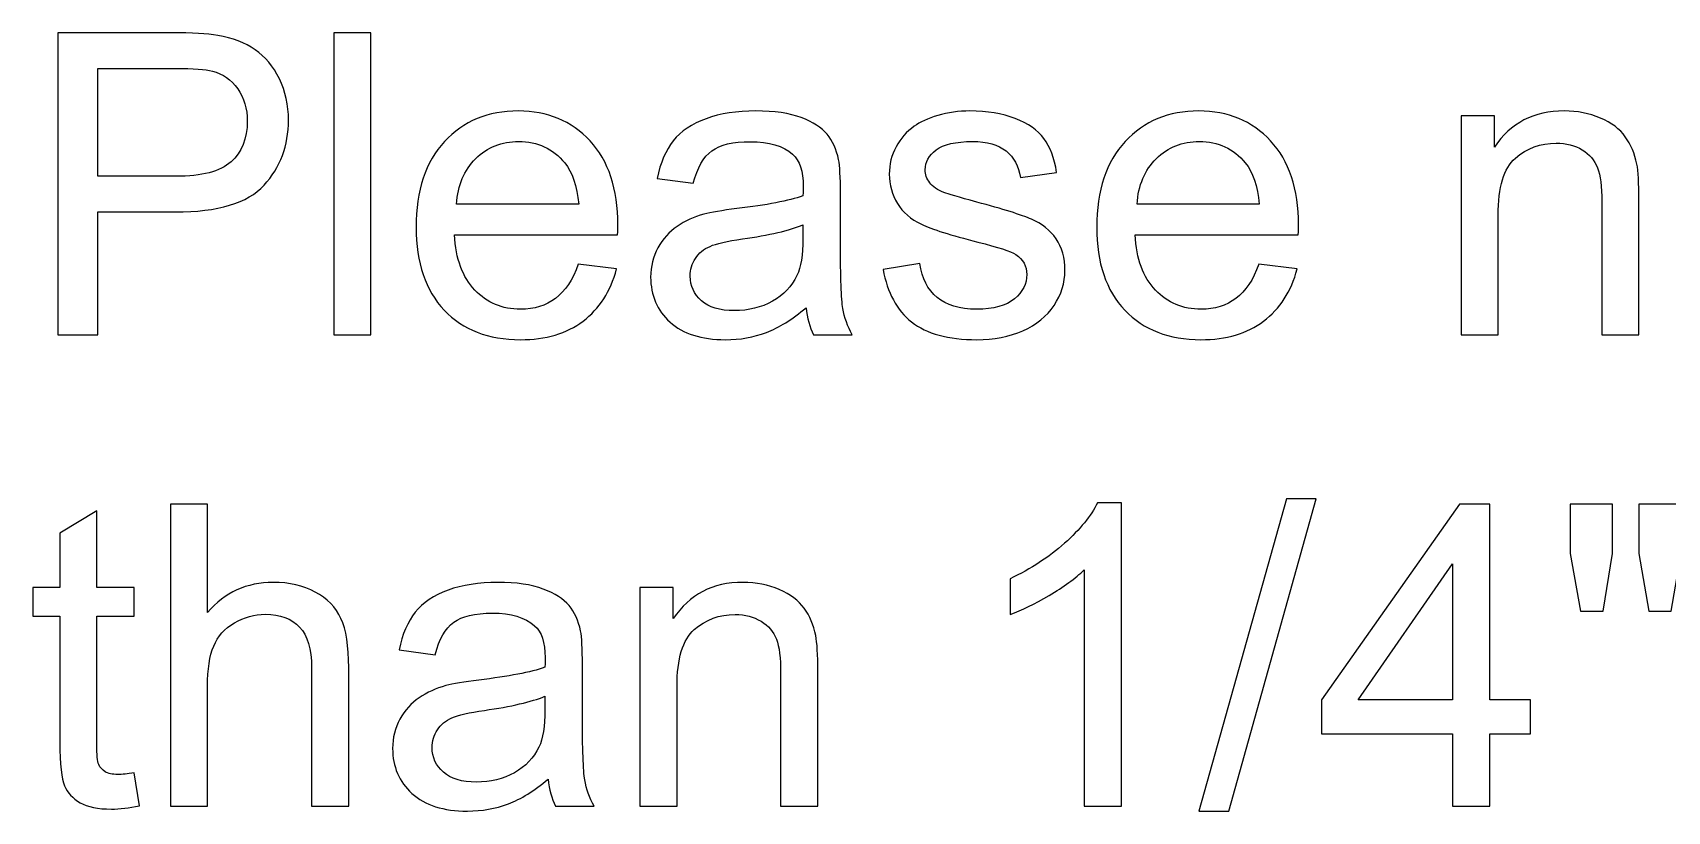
# Model space of a CAD drawing. Header units: millimetres. Extents: x -819 to 558, y -342 to 336.
# Drawn here: x -818.6 to -769.42, y 7.58 to 31.02 of the extents above; entities that cross this region are included whole.
import ezdxf

# ---------------------------------------------------------------- set-up
doc = ezdxf.new("R2010")
doc.units = ezdxf.units.MM
doc.header["$MEASUREMENT"] = 0
doc.layers.add('#Layer 1', color=7, linetype='Continuous')

msp = doc.modelspace()

# ---------------------------------------------------------------- linework, layer by layer
at = {"layer": '#Layer 1', "color": 250}
for points, knots in [([(-817.8414, 21.926), (-817.8414, 21.926), (-817.8414, 31.0171), (-817.8414, 31.0171), (-817.8414, 31.0171), (-817.8414, 31.0171), (-814.4124, 31.0171), (-814.4124, 31.0171), (-814.4124, 31.0171), (-813.8091, 31.0171), (-813.3477, 30.9875), (-813.0302, 30.9303), (-813.0302, 30.9303), (-812.5836, 30.8562), (-812.2089, 30.7144), (-811.9062, 30.5049), (-811.9062, 30.5049), (-811.6057, 30.2974), (-811.3623, 30.0032), (-811.1781, 29.6286), (-811.1781, 29.6286), (-810.994, 29.2518), (-810.9029, 28.839), (-810.9029, 28.3882), (-810.9029, 28.3882), (-810.9029, 27.6156), (-811.1485, 26.9594), (-811.6395, 26.4239), (-811.6395, 26.4239), (-812.1327, 25.8905), (-813.0217, 25.6217), (-814.3065, 25.6217), (-814.3065, 25.6217), (-814.3065, 25.6217), (-816.6391, 25.6217), (-816.6391, 25.6217), (-816.6391, 25.6217), (-816.6391, 25.6217), (-816.6391, 21.926), (-816.6391, 21.926), (-816.6391, 21.926), (-816.6391, 21.926), (-817.8414, 21.926), (-817.8414, 21.926)], [0, 0, 0, 0, 0.0909091, 0.0909091, 0.0909091, 0.0909091, 0.1818182, 0.1818182, 0.1818182, 0.1818182, 0.2727273, 0.2727273, 0.2727273, 0.2727273, 0.3636364, 0.3636364, 0.3636364, 0.3636364, 0.4545455, 0.4545455, 0.4545455, 0.4545455, 0.5454545, 0.5454545, 0.5454545, 0.5454545, 0.6363636, 0.6363636, 0.6363636, 0.6363636, 0.7272727, 0.7272727, 0.7272727, 0.7272727, 0.8181818, 0.8181818, 0.8181818, 0.8181818, 0.9090909, 0.9090909, 0.9090909, 0.9090909, 1, 1, 1, 1]), ([(-809.5377, 21.926), (-809.5377, 21.926), (-809.5377, 31.0171), (-809.5377, 31.0171), (-809.5377, 31.0171), (-809.5377, 31.0171), (-808.4222, 31.0171), (-808.4222, 31.0171), (-808.4222, 31.0171), (-808.4222, 31.0171), (-808.4222, 21.926), (-808.4222, 21.926), (-808.4222, 21.926), (-808.4222, 21.926), (-809.5377, 21.926), (-809.5377, 21.926)], [0, 0, 0, 0, 0.25, 0.25, 0.25, 0.25, 0.5, 0.5, 0.5, 0.5, 0.75, 0.75, 0.75, 0.75, 1, 1, 1, 1]), ([(-816.6391, 26.6949), (-816.6391, 26.6949), (-814.2875, 26.6949), (-814.2875, 26.6949), (-814.2875, 26.6949), (-813.5107, 26.6949), (-812.9582, 26.8388), (-812.6323, 27.1288), (-812.6323, 27.1288), (-812.3063, 27.4188), (-812.1433, 27.8252), (-812.1433, 28.3501), (-812.1433, 28.3501), (-812.1433, 28.7311), (-812.2386, 29.0571), (-812.4312, 29.328), (-812.4312, 29.328), (-812.6238, 29.5989), (-812.8757, 29.7767), (-813.1911, 29.8635), (-813.1911, 29.8635), (-813.3943, 29.9164), (-813.7668, 29.9439), (-814.3129, 29.9439), (-814.3129, 29.9439), (-814.3129, 29.9439), (-816.6391, 29.9439), (-816.6391, 29.9439), (-816.6391, 29.9439), (-816.6391, 29.9439), (-816.6391, 26.6949), (-816.6391, 26.6949)], [0, 0, 0, 0, 0.125, 0.125, 0.125, 0.125, 0.25, 0.25, 0.25, 0.25, 0.375, 0.375, 0.375, 0.375, 0.5, 0.5, 0.5, 0.5, 0.625, 0.625, 0.625, 0.625, 0.75, 0.75, 0.75, 0.75, 0.875, 0.875, 0.875, 0.875, 1, 1, 1, 1]), ([(-802.1844, 24.0469), (-802.1844, 24.0469), (-801.0308, 23.9051), (-801.0308, 23.9051), (-801.0308, 23.9051), (-801.2129, 23.2299), (-801.5494, 22.7071), (-802.0405, 22.3345), (-802.0405, 22.3345), (-802.5337, 21.9641), (-803.1623, 21.7778), (-803.9264, 21.7778), (-803.9264, 21.7778), (-804.8895, 21.7778), (-805.6536, 22.0742), (-806.2167, 22.6668), (-806.2167, 22.6668), (-806.7818, 23.2595), (-807.0633, 24.0914), (-807.0633, 25.1624), (-807.0633, 25.1624), (-807.0633, 26.2715), (-806.7776, 27.1309), (-806.2082, 27.7426), (-806.2082, 27.7426), (-805.6367, 28.3543), (-804.898, 28.6612), (-803.9878, 28.6612), (-803.9878, 28.6612), (-803.1073, 28.6612), (-802.3876, 28.3607), (-801.8309, 27.7617), (-801.8309, 27.7617), (-801.2721, 27.1626), (-800.9927, 26.3181), (-800.9927, 25.2322), (-800.9927, 25.2322), (-800.9927, 25.1645), (-800.9948, 25.065), (-800.9991, 24.9338), (-800.9991, 24.9338), (-800.9991, 24.9338), (-805.9097, 24.9338), (-805.9097, 24.9338), (-805.9097, 24.9338), (-805.8695, 24.2099), (-805.6642, 23.6553), (-805.2959, 23.2722), (-805.2959, 23.2722), (-804.9276, 22.887), (-804.4704, 22.6944), (-803.9201, 22.6944), (-803.9201, 22.6944), (-803.5116, 22.6944), (-803.1623, 22.8023), (-802.8723, 23.0182), (-802.8723, 23.0182), (-802.5823, 23.232), (-802.3537, 23.5749), (-802.1844, 24.0469)], [0, 0, 0, 0, 0.0666667, 0.0666667, 0.0666667, 0.0666667, 0.1333333, 0.1333333, 0.1333333, 0.1333333, 0.2, 0.2, 0.2, 0.2, 0.2666667, 0.2666667, 0.2666667, 0.2666667, 0.3333333, 0.3333333, 0.3333333, 0.3333333, 0.4, 0.4, 0.4, 0.4, 0.4666667, 0.4666667, 0.4666667, 0.4666667, 0.5333333, 0.5333333, 0.5333333, 0.5333333, 0.6, 0.6, 0.6, 0.6, 0.6666667, 0.6666667, 0.6666667, 0.6666667, 0.7333333, 0.7333333, 0.7333333, 0.7333333, 0.8, 0.8, 0.8, 0.8, 0.8666667, 0.8666667, 0.8666667, 0.8666667, 0.9333333, 0.9333333, 0.9333333, 0.9333333, 1, 1, 1, 1]), ([(-795.3307, 22.7388), (-795.7455, 22.3874), (-796.1435, 22.1398), (-796.5245, 21.9937), (-796.5245, 21.9937), (-796.9076, 21.8498), (-797.3182, 21.7778), (-797.7564, 21.7778), (-797.7564, 21.7778), (-798.4803, 21.7778), (-799.0348, 21.9535), (-799.4243, 22.307), (-799.4243, 22.307), (-799.8116, 22.6605), (-800.0064, 23.1135), (-800.0064, 23.6617), (-800.0064, 23.6617), (-800.0064, 23.9855), (-799.9344, 24.2797), (-799.7862, 24.5464), (-799.7862, 24.5464), (-799.6402, 24.8131), (-799.4476, 25.0269), (-799.2105, 25.1878), (-799.2105, 25.1878), (-798.9713, 25.3487), (-798.7046, 25.4714), (-798.4062, 25.554), (-798.4062, 25.554), (-798.1882, 25.6111), (-797.858, 25.6683), (-797.4156, 25.7212), (-797.4156, 25.7212), (-796.5139, 25.8291), (-795.8492, 25.9561), (-795.4238, 26.1064), (-795.4238, 26.1064), (-795.4196, 26.2588), (-795.4174, 26.3562), (-795.4174, 26.3964), (-795.4174, 26.3964), (-795.4174, 26.8515), (-795.5233, 27.1732), (-795.7349, 27.3574), (-795.7349, 27.3574), (-796.0186, 27.6114), (-796.444, 27.7363), (-797.0049, 27.7363), (-797.0049, 27.7363), (-797.5299, 27.7363), (-797.9172, 27.6452), (-798.1691, 27.4611), (-798.1691, 27.4611), (-798.4189, 27.2769), (-798.603, 26.951), (-798.7237, 26.4832), (-798.7237, 26.4832), (-798.7237, 26.4832), (-799.8138, 26.6335), (-799.8138, 26.6335), (-799.8138, 26.6335), (-799.7143, 27.0991), (-799.5513, 27.478), (-799.3248, 27.7638), (-799.3248, 27.7638), (-799.0983, 28.0516), (-798.7681, 28.2739), (-798.3384, 28.4284), (-798.3384, 28.4284), (-797.9088, 28.5829), (-797.4113, 28.6612), (-796.8441, 28.6612), (-796.8441, 28.6612), (-796.281, 28.6612), (-795.826, 28.5935), (-795.4746, 28.4623), (-795.4746, 28.4623), (-795.1232, 28.3289), (-794.865, 28.1638), (-794.6978, 27.9627), (-794.6978, 27.9627), (-794.5327, 27.7617), (-794.4184, 27.5098), (-794.3506, 27.2029), (-794.3506, 27.2029), (-794.3147, 27.0124), (-794.2956, 26.6695), (-794.2956, 26.1742), (-794.2956, 26.1742), (-794.2956, 26.1742), (-794.2956, 24.6861), (-794.2956, 24.6861), (-794.2956, 24.6861), (-794.2956, 23.6469), (-794.2723, 22.9907), (-794.2236, 22.7176), (-794.2236, 22.7176), (-794.1771, 22.4425), (-794.0818, 22.1779), (-793.9421, 21.926), (-793.9421, 21.926), (-793.9421, 21.926), (-795.1084, 21.926), (-795.1084, 21.926), (-795.1084, 21.926), (-795.2227, 22.1567), (-795.2989, 22.4277), (-795.3307, 22.7388)], [0, 0, 0, 0, 0.037037, 0.037037, 0.037037, 0.037037, 0.0740741, 0.0740741, 0.0740741, 0.0740741, 0.1111111, 0.1111111, 0.1111111, 0.1111111, 0.1481481, 0.1481481, 0.1481481, 0.1481481, 0.1851852, 0.1851852, 0.1851852, 0.1851852, 0.2222222, 0.2222222, 0.2222222, 0.2222222, 0.2592593, 0.2592593, 0.2592593, 0.2592593, 0.2962963, 0.2962963, 0.2962963, 0.2962963, 0.3333333, 0.3333333, 0.3333333, 0.3333333, 0.3703704, 0.3703704, 0.3703704, 0.3703704, 0.4074074, 0.4074074, 0.4074074, 0.4074074, 0.4444444, 0.4444444, 0.4444444, 0.4444444, 0.4814815, 0.4814815, 0.4814815, 0.4814815, 0.5185185, 0.5185185, 0.5185185, 0.5185185, 0.5555556, 0.5555556, 0.5555556, 0.5555556, 0.5925926, 0.5925926, 0.5925926, 0.5925926, 0.6296296, 0.6296296, 0.6296296, 0.6296296, 0.6666667, 0.6666667, 0.6666667, 0.6666667, 0.7037037, 0.7037037, 0.7037037, 0.7037037, 0.7407407, 0.7407407, 0.7407407, 0.7407407, 0.7777778, 0.7777778, 0.7777778, 0.7777778, 0.8148148, 0.8148148, 0.8148148, 0.8148148, 0.8518519, 0.8518519, 0.8518519, 0.8518519, 0.8888889, 0.8888889, 0.8888889, 0.8888889, 0.9259259, 0.9259259, 0.9259259, 0.9259259, 0.962963, 0.962963, 0.962963, 0.962963, 1, 1, 1, 1]), ([(-793.0108, 23.8924), (-793.0108, 23.8924), (-791.908, 24.066), (-791.908, 24.066), (-791.908, 24.066), (-791.8466, 23.6236), (-791.6731, 23.2849), (-791.3894, 23.0478), (-791.3894, 23.0478), (-791.1079, 22.8129), (-790.7121, 22.6944), (-790.202, 22.6944), (-790.202, 22.6944), (-789.6898, 22.6944), (-789.3088, 22.8002), (-789.0611, 23.0076), (-789.0611, 23.0076), (-788.8135, 23.2172), (-788.6886, 23.4627), (-788.6886, 23.7421), (-788.6886, 23.7421), (-788.6886, 23.9961), (-788.7986, 24.193), (-789.0188, 24.339), (-789.0188, 24.339), (-789.1712, 24.4385), (-789.5522, 24.5634), (-790.1597, 24.7158), (-790.1597, 24.7158), (-790.9767, 24.9232), (-791.5461, 25.101), (-791.8615, 25.2534), (-791.8615, 25.2534), (-792.1768, 25.4037), (-792.4181, 25.6132), (-792.5811, 25.8799), (-792.5811, 25.8799), (-792.7441, 26.1466), (-792.8267, 26.4409), (-792.8267, 26.7626), (-792.8267, 26.7626), (-792.8267, 27.0568), (-792.7589, 27.3277), (-792.6235, 27.5775), (-792.6235, 27.5775), (-792.4901, 27.8294), (-792.306, 28.0368), (-792.0752, 28.2019), (-792.0752, 28.2019), (-791.9017, 28.3289), (-791.6646, 28.439), (-791.3662, 28.5279), (-791.3662, 28.5279), (-791.0656, 28.6168), (-790.7439, 28.6612), (-790.401, 28.6612), (-790.401, 28.6612), (-789.8845, 28.6612), (-789.4315, 28.585), (-789.0399, 28.4369), (-789.0399, 28.4369), (-788.6484, 28.2887), (-788.3605, 28.0876), (-788.1742, 27.8336), (-788.1742, 27.8336), (-787.988, 27.5775), (-787.861, 27.2388), (-787.7911, 26.8134), (-787.7911, 26.8134), (-787.7911, 26.8134), (-788.8812, 26.6631), (-788.8812, 26.6631), (-788.8812, 26.6631), (-788.932, 27.0018), (-789.0759, 27.2664), (-789.313, 27.4569), (-789.313, 27.4569), (-789.5501, 27.6474), (-789.8866, 27.7426), (-790.3205, 27.7426), (-790.3205, 27.7426), (-790.8328, 27.7426), (-791.1989, 27.6579), (-791.417, 27.4886), (-791.417, 27.4886), (-791.6371, 27.3193), (-791.7472, 27.1203), (-791.7472, 26.8938), (-791.7472, 26.8938), (-791.7472, 26.7478), (-791.7006, 26.6187), (-791.6096, 26.5022), (-791.6096, 26.5022), (-791.5186, 26.3816), (-791.3767, 26.2842), (-791.182, 26.2038), (-791.182, 26.2038), (-791.0698, 26.1636), (-790.7417, 26.0683), (-790.1956, 25.9202), (-790.1956, 25.9202), (-789.4061, 25.7085), (-788.8558, 25.537), (-788.5446, 25.4016), (-788.5446, 25.4016), (-788.2314, 25.2682), (-787.9858, 25.0714), (-787.808, 24.8153), (-787.808, 24.8153), (-787.6302, 24.5591), (-787.5413, 24.2416), (-787.5413, 23.8606), (-787.5413, 23.8606), (-787.5413, 23.4881), (-787.6514, 23.1389), (-787.8673, 22.8087), (-787.8673, 22.8087), (-788.0853, 22.4806), (-788.3986, 22.2266), (-788.8071, 22.0467), (-788.8071, 22.0467), (-789.2156, 21.8667), (-789.6792, 21.7778), (-790.1956, 21.7778), (-790.1956, 21.7778), (-791.0529, 21.7778), (-791.7048, 21.9556), (-792.1536, 22.3112), (-792.1536, 22.3112), (-792.6023, 22.6668), (-792.888, 23.1939), (-793.0108, 23.8924)], [0, 0, 0, 0, 0.030303, 0.030303, 0.030303, 0.030303, 0.0606061, 0.0606061, 0.0606061, 0.0606061, 0.0909091, 0.0909091, 0.0909091, 0.0909091, 0.1212121, 0.1212121, 0.1212121, 0.1212121, 0.1515152, 0.1515152, 0.1515152, 0.1515152, 0.1818182, 0.1818182, 0.1818182, 0.1818182, 0.2121212, 0.2121212, 0.2121212, 0.2121212, 0.2424242, 0.2424242, 0.2424242, 0.2424242, 0.2727273, 0.2727273, 0.2727273, 0.2727273, 0.3030303, 0.3030303, 0.3030303, 0.3030303, 0.3333333, 0.3333333, 0.3333333, 0.3333333, 0.3636364, 0.3636364, 0.3636364, 0.3636364, 0.3939394, 0.3939394, 0.3939394, 0.3939394, 0.4242424, 0.4242424, 0.4242424, 0.4242424, 0.4545455, 0.4545455, 0.4545455, 0.4545455, 0.4848485, 0.4848485, 0.4848485, 0.4848485, 0.5151515, 0.5151515, 0.5151515, 0.5151515, 0.5454545, 0.5454545, 0.5454545, 0.5454545, 0.5757576, 0.5757576, 0.5757576, 0.5757576, 0.6060606, 0.6060606, 0.6060606, 0.6060606, 0.6363636, 0.6363636, 0.6363636, 0.6363636, 0.6666667, 0.6666667, 0.6666667, 0.6666667, 0.6969697, 0.6969697, 0.6969697, 0.6969697, 0.7272727, 0.7272727, 0.7272727, 0.7272727, 0.7575758, 0.7575758, 0.7575758, 0.7575758, 0.7878788, 0.7878788, 0.7878788, 0.7878788, 0.8181818, 0.8181818, 0.8181818, 0.8181818, 0.8484848, 0.8484848, 0.8484848, 0.8484848, 0.8787879, 0.8787879, 0.8787879, 0.8787879, 0.9090909, 0.9090909, 0.9090909, 0.9090909, 0.9393939, 0.9393939, 0.9393939, 0.9393939, 0.969697, 0.969697, 0.969697, 0.969697, 1, 1, 1, 1]), ([(-781.7078, 24.0469), (-781.7078, 24.0469), (-780.5542, 23.9051), (-780.5542, 23.9051), (-780.5542, 23.9051), (-780.7363, 23.2299), (-781.0728, 22.7071), (-781.5639, 22.3345), (-781.5639, 22.3345), (-782.0571, 21.9641), (-782.6857, 21.7778), (-783.4498, 21.7778), (-783.4498, 21.7778), (-784.4129, 21.7778), (-785.177, 22.0742), (-785.7401, 22.6668), (-785.7401, 22.6668), (-786.3052, 23.2595), (-786.5867, 24.0914), (-786.5867, 25.1624), (-786.5867, 25.1624), (-786.5867, 26.2715), (-786.301, 27.1309), (-785.7316, 27.7426), (-785.7316, 27.7426), (-785.1601, 28.3543), (-784.4214, 28.6612), (-783.5112, 28.6612), (-783.5112, 28.6612), (-782.6307, 28.6612), (-781.911, 28.3607), (-781.3543, 27.7617), (-781.3543, 27.7617), (-780.7955, 27.1626), (-780.5161, 26.3181), (-780.5161, 25.2322), (-780.5161, 25.2322), (-780.5161, 25.1645), (-780.5182, 25.065), (-780.5225, 24.9338), (-780.5225, 24.9338), (-780.5225, 24.9338), (-785.4331, 24.9338), (-785.4331, 24.9338), (-785.4331, 24.9338), (-785.3929, 24.2099), (-785.1876, 23.6553), (-784.8193, 23.2722), (-784.8193, 23.2722), (-784.451, 22.887), (-783.9938, 22.6944), (-783.4435, 22.6944), (-783.4435, 22.6944), (-783.035, 22.6944), (-782.6857, 22.8023), (-782.3957, 23.0182), (-782.3957, 23.0182), (-782.1057, 23.232), (-781.8771, 23.5749), (-781.7078, 24.0469)], [0, 0, 0, 0, 0.0666667, 0.0666667, 0.0666667, 0.0666667, 0.1333333, 0.1333333, 0.1333333, 0.1333333, 0.2, 0.2, 0.2, 0.2, 0.2666667, 0.2666667, 0.2666667, 0.2666667, 0.3333333, 0.3333333, 0.3333333, 0.3333333, 0.4, 0.4, 0.4, 0.4, 0.4666667, 0.4666667, 0.4666667, 0.4666667, 0.5333333, 0.5333333, 0.5333333, 0.5333333, 0.6, 0.6, 0.6, 0.6, 0.6666667, 0.6666667, 0.6666667, 0.6666667, 0.7333333, 0.7333333, 0.7333333, 0.7333333, 0.8, 0.8, 0.8, 0.8, 0.8666667, 0.8666667, 0.8666667, 0.8666667, 0.9333333, 0.9333333, 0.9333333, 0.9333333, 1, 1, 1, 1]), ([(-775.6224, 21.926), (-775.6224, 21.926), (-775.6224, 28.511), (-775.6224, 28.511), (-775.6224, 28.511), (-775.6224, 28.511), (-774.6191, 28.511), (-774.6191, 28.511), (-774.6191, 28.511), (-774.6191, 28.511), (-774.6191, 27.5754), (-774.6191, 27.5754), (-774.6191, 27.5754), (-774.1344, 28.2993), (-773.4359, 28.6612), (-772.5236, 28.6612), (-772.5236, 28.6612), (-772.1257, 28.6612), (-771.7616, 28.5893), (-771.4293, 28.4475), (-771.4293, 28.4475), (-771.0948, 28.3035), (-770.8472, 28.1173), (-770.6821, 27.8844), (-770.6821, 27.8844), (-770.5149, 27.6537), (-770.4006, 27.3785), (-770.3328, 27.061), (-770.3328, 27.061), (-770.2926, 26.8536), (-770.2715, 26.4917), (-770.2715, 25.9752), (-770.2715, 25.9752), (-770.2715, 25.9752), (-770.2715, 21.926), (-770.2715, 21.926), (-770.2715, 21.926), (-770.2715, 21.926), (-771.3891, 21.926), (-771.3891, 21.926), (-771.3891, 21.926), (-771.3891, 21.926), (-771.3891, 25.9329), (-771.3891, 25.9329), (-771.3891, 25.9329), (-771.3891, 26.3858), (-771.4314, 26.7266), (-771.5182, 26.9531), (-771.5182, 26.9531), (-771.605, 27.1775), (-771.7595, 27.3574), (-771.9796, 27.4907), (-771.9796, 27.4907), (-772.2019, 27.6262), (-772.4601, 27.6939), (-772.7585, 27.6939), (-772.7585, 27.6939), (-773.2348, 27.6939), (-773.6433, 27.5415), (-773.9904, 27.241), (-773.9904, 27.241), (-774.3355, 26.9383), (-774.5069, 26.3668), (-774.5069, 25.5222), (-774.5069, 25.5222), (-774.5069, 25.5222), (-774.5069, 21.926), (-774.5069, 21.926), (-774.5069, 21.926), (-774.5069, 21.926), (-775.6224, 21.926), (-775.6224, 21.926)], [0, 0, 0, 0, 0.0555556, 0.0555556, 0.0555556, 0.0555556, 0.1111111, 0.1111111, 0.1111111, 0.1111111, 0.1666667, 0.1666667, 0.1666667, 0.1666667, 0.2222222, 0.2222222, 0.2222222, 0.2222222, 0.2777778, 0.2777778, 0.2777778, 0.2777778, 0.3333333, 0.3333333, 0.3333333, 0.3333333, 0.3888889, 0.3888889, 0.3888889, 0.3888889, 0.4444444, 0.4444444, 0.4444444, 0.4444444, 0.5, 0.5, 0.5, 0.5, 0.5555556, 0.5555556, 0.5555556, 0.5555556, 0.6111111, 0.6111111, 0.6111111, 0.6111111, 0.6666667, 0.6666667, 0.6666667, 0.6666667, 0.7222222, 0.7222222, 0.7222222, 0.7222222, 0.7777778, 0.7777778, 0.7777778, 0.7777778, 0.8333333, 0.8333333, 0.8333333, 0.8333333, 0.8888889, 0.8888889, 0.8888889, 0.8888889, 0.9444444, 0.9444444, 0.9444444, 0.9444444, 1, 1, 1, 1]), ([(-805.8484, 25.8524), (-805.8484, 25.8524), (-802.1717, 25.8524), (-802.1717, 25.8524), (-802.1717, 25.8524), (-802.2204, 26.4049), (-802.3622, 26.8219), (-802.5929, 27.097), (-802.5929, 27.097), (-802.9485, 27.5267), (-803.41, 27.7426), (-803.9751, 27.7426), (-803.9751, 27.7426), (-804.4873, 27.7426), (-804.9191, 27.5712), (-805.2684, 27.2283), (-805.2684, 27.2283), (-805.6176, 26.8854), (-805.8103, 26.426), (-805.8484, 25.8524)], [0, 0, 0, 0, 0.2, 0.2, 0.2, 0.2, 0.4, 0.4, 0.4, 0.4, 0.6, 0.6, 0.6, 0.6, 0.8, 0.8, 0.8, 0.8, 1, 1, 1, 1]), ([(-785.3718, 25.8524), (-785.3718, 25.8524), (-781.6951, 25.8524), (-781.6951, 25.8524), (-781.6951, 25.8524), (-781.7438, 26.4049), (-781.8856, 26.8219), (-782.1163, 27.097), (-782.1163, 27.097), (-782.4719, 27.5267), (-782.9334, 27.7426), (-783.4985, 27.7426), (-783.4985, 27.7426), (-784.0107, 27.7426), (-784.4425, 27.5712), (-784.7918, 27.2283), (-784.7918, 27.2283), (-785.141, 26.8854), (-785.3337, 26.426), (-785.3718, 25.8524)], [0, 0, 0, 0, 0.2, 0.2, 0.2, 0.2, 0.4, 0.4, 0.4, 0.4, 0.6, 0.6, 0.6, 0.6, 0.8, 0.8, 0.8, 0.8, 1, 1, 1, 1]), ([(-795.4238, 25.2322), (-795.8302, 25.065), (-796.4377, 24.9253), (-797.2462, 24.8089), (-797.2462, 24.8089), (-797.7056, 24.7433), (-798.0315, 24.6692), (-798.2199, 24.5867), (-798.2199, 24.5867), (-798.4104, 24.5041), (-798.5586, 24.3835), (-798.6602, 24.2226), (-798.6602, 24.2226), (-798.7639, 24.0638), (-798.8168, 23.8882), (-798.8168, 23.6934), (-798.8168, 23.6934), (-798.8168, 23.395), (-798.7025, 23.1473), (-798.4781, 22.9484), (-798.4781, 22.9484), (-798.2538, 22.7515), (-797.9236, 22.652), (-797.4897, 22.652), (-797.4897, 22.652), (-797.06, 22.652), (-796.6769, 22.7452), (-796.3424, 22.9335), (-796.3424, 22.9335), (-796.008, 23.1219), (-795.7603, 23.3802), (-795.6037, 23.7061), (-795.6037, 23.7061), (-795.4831, 23.958), (-795.4238, 24.3305), (-795.4238, 24.8216), (-795.4238, 24.8216), (-795.4238, 24.8216), (-795.4238, 25.2322), (-795.4238, 25.2322)], [0, 0, 0, 0, 0.1, 0.1, 0.1, 0.1, 0.2, 0.2, 0.2, 0.2, 0.3, 0.3, 0.3, 0.3, 0.4, 0.4, 0.4, 0.4, 0.5, 0.5, 0.5, 0.5, 0.6, 0.6, 0.6, 0.6, 0.7, 0.7, 0.7, 0.7, 0.8, 0.8, 0.8, 0.8, 0.9, 0.9, 0.9, 0.9, 1, 1, 1, 1]), ([(-814.4547, 7.738), (-814.4547, 7.738), (-814.4547, 16.8291), (-814.4547, 16.8291), (-814.4547, 16.8291), (-814.4547, 16.8291), (-813.3392, 16.8291), (-813.3392, 16.8291), (-813.3392, 16.8291), (-813.3392, 16.8291), (-813.3392, 13.5673), (-813.3392, 13.5673), (-813.3392, 13.5673), (-812.8185, 14.1706), (-812.1602, 14.4732), (-811.3665, 14.4732), (-811.3665, 14.4732), (-810.8796, 14.4732), (-810.4563, 14.3759), (-810.0965, 14.1833), (-810.0965, 14.1833), (-809.7366, 13.9928), (-809.4784, 13.7261), (-809.3239, 13.3874), (-809.3239, 13.3874), (-809.1694, 13.0487), (-809.0911, 12.5555), (-809.0911, 11.9121), (-809.0911, 11.9121), (-809.0911, 11.9121), (-809.0911, 7.738), (-809.0911, 7.738), (-809.0911, 7.738), (-809.0911, 7.738), (-810.2087, 7.738), (-810.2087, 7.738), (-810.2087, 7.738), (-810.2087, 7.738), (-810.2087, 11.9121), (-810.2087, 11.9121), (-810.2087, 11.9121), (-810.2087, 12.4688), (-810.3293, 12.8752), (-810.5706, 13.1292), (-810.5706, 13.1292), (-810.8119, 13.3832), (-811.1548, 13.5123), (-811.5972, 13.5123), (-811.5972, 13.5123), (-811.9274, 13.5123), (-812.2385, 13.4255), (-812.5306, 13.254), (-812.5306, 13.254), (-812.8227, 13.0826), (-813.0302, 12.8498), (-813.1529, 12.5555), (-813.1529, 12.5555), (-813.2778, 12.2634), (-813.3392, 11.857), (-813.3392, 11.3406), (-813.3392, 11.3406), (-813.3392, 11.3406), (-813.3392, 7.738), (-813.3392, 7.738), (-813.3392, 7.738), (-813.3392, 7.738), (-814.4547, 7.738), (-814.4547, 7.738)], [0, 0, 0, 0, 0.0588235, 0.0588235, 0.0588235, 0.0588235, 0.1176471, 0.1176471, 0.1176471, 0.1176471, 0.1764706, 0.1764706, 0.1764706, 0.1764706, 0.2352941, 0.2352941, 0.2352941, 0.2352941, 0.2941176, 0.2941176, 0.2941176, 0.2941176, 0.3529412, 0.3529412, 0.3529412, 0.3529412, 0.4117647, 0.4117647, 0.4117647, 0.4117647, 0.4705882, 0.4705882, 0.4705882, 0.4705882, 0.5294118, 0.5294118, 0.5294118, 0.5294118, 0.5882353, 0.5882353, 0.5882353, 0.5882353, 0.6470588, 0.6470588, 0.6470588, 0.6470588, 0.7058824, 0.7058824, 0.7058824, 0.7058824, 0.7647059, 0.7647059, 0.7647059, 0.7647059, 0.8235294, 0.8235294, 0.8235294, 0.8235294, 0.8823529, 0.8823529, 0.8823529, 0.8823529, 0.9411765, 0.9411765, 0.9411765, 0.9411765, 1, 1, 1, 1]), ([(-785.8437, 7.738), (-785.8437, 7.738), (-786.9592, 7.738), (-786.9592, 7.738), (-786.9592, 7.738), (-786.9592, 7.738), (-786.9592, 14.85), (-786.9592, 14.85), (-786.9592, 14.85), (-787.228, 14.5939), (-787.5794, 14.3378), (-788.0154, 14.0817), (-788.0154, 14.0817), (-788.4536, 13.8255), (-788.8452, 13.6329), (-789.1923, 13.5059), (-789.1923, 13.5059), (-789.1923, 13.5059), (-789.1923, 14.5833), (-789.1923, 14.5833), (-789.1923, 14.5833), (-788.5679, 14.8775), (-788.0218, 15.2331), (-787.554, 15.6501), (-787.554, 15.6501), (-787.0883, 16.0692), (-786.756, 16.4735), (-786.5613, 16.8672), (-786.5613, 16.8672), (-786.5613, 16.8672), (-785.8437, 16.8672), (-785.8437, 16.8672), (-785.8437, 16.8672), (-785.8437, 16.8672), (-785.8437, 7.738), (-785.8437, 7.738)], [0, 0, 0, 0, 0.1111111, 0.1111111, 0.1111111, 0.1111111, 0.2222222, 0.2222222, 0.2222222, 0.2222222, 0.3333333, 0.3333333, 0.3333333, 0.3333333, 0.4444444, 0.4444444, 0.4444444, 0.4444444, 0.5555556, 0.5555556, 0.5555556, 0.5555556, 0.6666667, 0.6666667, 0.6666667, 0.6666667, 0.7777778, 0.7777778, 0.7777778, 0.7777778, 0.8888889, 0.8888889, 0.8888889, 0.8888889, 1, 1, 1, 1]), ([(-783.5112, 7.5835), (-783.5112, 7.5835), (-780.8759, 16.9836), (-780.8759, 16.9836), (-780.8759, 16.9836), (-780.8759, 16.9836), (-779.9827, 16.9836), (-779.9827, 16.9836), (-779.9827, 16.9836), (-779.9827, 16.9836), (-782.6116, 7.5835), (-782.6116, 7.5835), (-782.6116, 7.5835), (-782.6116, 7.5835), (-783.5112, 7.5835), (-783.5112, 7.5835)], [0, 0, 0, 0, 0.25, 0.25, 0.25, 0.25, 0.5, 0.5, 0.5, 0.5, 0.75, 0.75, 0.75, 0.75, 1, 1, 1, 1]), ([(-775.8785, 7.738), (-775.8785, 7.738), (-775.8785, 9.9139), (-775.8785, 9.9139), (-775.8785, 9.9139), (-775.8785, 9.9139), (-779.8218, 9.9139), (-779.8218, 9.9139), (-779.8218, 9.9139), (-779.8218, 9.9139), (-779.8218, 10.9384), (-779.8218, 10.9384), (-779.8218, 10.9384), (-779.8218, 10.9384), (-775.6732, 16.8291), (-775.6732, 16.8291), (-775.6732, 16.8291), (-775.6732, 16.8291), (-774.7609, 16.8291), (-774.7609, 16.8291), (-774.7609, 16.8291), (-774.7609, 16.8291), (-774.7609, 10.9384), (-774.7609, 10.9384), (-774.7609, 10.9384), (-774.7609, 10.9384), (-773.5332, 10.9384), (-773.5332, 10.9384), (-773.5332, 10.9384), (-773.5332, 10.9384), (-773.5332, 9.9139), (-773.5332, 9.9139), (-773.5332, 9.9139), (-773.5332, 9.9139), (-774.7609, 9.9139), (-774.7609, 9.9139), (-774.7609, 9.9139), (-774.7609, 9.9139), (-774.7609, 7.738), (-774.7609, 7.738), (-774.7609, 7.738), (-774.7609, 7.738), (-775.8785, 7.738), (-775.8785, 7.738)], [0, 0, 0, 0, 0.0909091, 0.0909091, 0.0909091, 0.0909091, 0.1818182, 0.1818182, 0.1818182, 0.1818182, 0.2727273, 0.2727273, 0.2727273, 0.2727273, 0.3636364, 0.3636364, 0.3636364, 0.3636364, 0.4545455, 0.4545455, 0.4545455, 0.4545455, 0.5454545, 0.5454545, 0.5454545, 0.5454545, 0.6363636, 0.6363636, 0.6363636, 0.6363636, 0.7272727, 0.7272727, 0.7272727, 0.7272727, 0.8181818, 0.8181818, 0.8181818, 0.8181818, 0.9090909, 0.9090909, 0.9090909, 0.9090909, 1, 1, 1, 1]), ([(-772.0262, 13.6096), (-772.0262, 13.6096), (-772.3373, 15.3411), (-772.3373, 15.3411), (-772.3373, 15.3411), (-772.3373, 15.3411), (-772.3373, 16.8291), (-772.3373, 16.8291), (-772.3373, 16.8291), (-772.3373, 16.8291), (-771.0652, 16.8291), (-771.0652, 16.8291), (-771.0652, 16.8291), (-771.0652, 16.8291), (-771.0652, 15.3411), (-771.0652, 15.3411), (-771.0652, 15.3411), (-771.0652, 15.3411), (-771.3446, 13.6096), (-771.3446, 13.6096), (-771.3446, 13.6096), (-771.3446, 13.6096), (-772.0262, 13.6096), (-772.0262, 13.6096)], [0, 0, 0, 0, 0.1666667, 0.1666667, 0.1666667, 0.1666667, 0.3333333, 0.3333333, 0.3333333, 0.3333333, 0.5, 0.5, 0.5, 0.5, 0.6666667, 0.6666667, 0.6666667, 0.6666667, 0.8333333, 0.8333333, 0.8333333, 0.8333333, 1, 1, 1, 1]), ([(-769.973, 13.6096), (-769.973, 13.6096), (-770.2778, 15.3411), (-770.2778, 15.3411), (-770.2778, 15.3411), (-770.2778, 15.3411), (-770.2778, 16.8291), (-770.2778, 16.8291), (-770.2778, 16.8291), (-770.2778, 16.8291), (-769.0057, 16.8291), (-769.0057, 16.8291), (-769.0057, 16.8291), (-769.0057, 16.8291), (-769.0057, 15.3411), (-769.0057, 15.3411), (-769.0057, 15.3411), (-769.0057, 15.3411), (-769.3041, 13.6096), (-769.3041, 13.6096), (-769.3041, 13.6096), (-769.3041, 13.6096), (-769.973, 13.6096), (-769.973, 13.6096)], [0, 0, 0, 0, 0.1666667, 0.1666667, 0.1666667, 0.1666667, 0.3333333, 0.3333333, 0.3333333, 0.3333333, 0.5, 0.5, 0.5, 0.5, 0.6666667, 0.6666667, 0.6666667, 0.6666667, 0.8333333, 0.8333333, 0.8333333, 0.8333333, 1, 1, 1, 1]), ([(-815.5469, 8.7371), (-815.5469, 8.7371), (-815.386, 7.7507), (-815.386, 7.7507), (-815.386, 7.7507), (-815.6993, 7.6851), (-815.9808, 7.6512), (-816.2285, 7.6512), (-816.2285, 7.6512), (-816.6349, 7.6512), (-816.9481, 7.7147), (-817.1725, 7.8438), (-817.1725, 7.8438), (-817.3948, 7.9708), (-817.5514, 8.1402), (-817.6424, 8.3497), (-817.6424, 8.3497), (-817.7334, 8.5572), (-817.78, 8.9974), (-817.78, 9.6663), (-817.78, 9.6663), (-817.78, 9.6663), (-817.78, 13.4551), (-817.78, 13.4551), (-817.78, 13.4551), (-817.78, 13.4551), (-818.5991, 13.4551), (-818.5991, 13.4551), (-818.5991, 13.4551), (-818.5991, 13.4551), (-818.5991, 14.323), (-818.5991, 14.323), (-818.5991, 14.323), (-818.5991, 14.323), (-817.78, 14.323), (-817.78, 14.323), (-817.78, 14.323), (-817.78, 14.323), (-817.78, 15.9549), (-817.78, 15.9549), (-817.78, 15.9549), (-817.78, 15.9549), (-816.6687, 16.6238), (-816.6687, 16.6238), (-816.6687, 16.6238), (-816.6687, 16.6238), (-816.6687, 14.323), (-816.6687, 14.323), (-816.6687, 14.323), (-816.6687, 14.323), (-815.5469, 14.323), (-815.5469, 14.323), (-815.5469, 14.323), (-815.5469, 14.323), (-815.5469, 13.4551), (-815.5469, 13.4551), (-815.5469, 13.4551), (-815.5469, 13.4551), (-816.6687, 13.4551), (-816.6687, 13.4551), (-816.6687, 13.4551), (-816.6687, 13.4551), (-816.6687, 9.6049), (-816.6687, 9.6049), (-816.6687, 9.6049), (-816.6687, 9.2853), (-816.6497, 9.0821), (-816.6116, 8.9911), (-816.6116, 8.9911), (-816.5714, 8.9001), (-816.5079, 8.8281), (-816.419, 8.7731), (-816.419, 8.7731), (-816.3301, 8.7201), (-816.2031, 8.6926), (-816.038, 8.6926), (-816.038, 8.6926), (-815.9131, 8.6926), (-815.7501, 8.7074), (-815.5469, 8.7371)], [0, 0, 0, 0, 0.05, 0.05, 0.05, 0.05, 0.1, 0.1, 0.1, 0.1, 0.15, 0.15, 0.15, 0.15, 0.2, 0.2, 0.2, 0.2, 0.25, 0.25, 0.25, 0.25, 0.3, 0.3, 0.3, 0.3, 0.35, 0.35, 0.35, 0.35, 0.4, 0.4, 0.4, 0.4, 0.45, 0.45, 0.45, 0.45, 0.5, 0.5, 0.5, 0.5, 0.55, 0.55, 0.55, 0.55, 0.6, 0.6, 0.6, 0.6, 0.65, 0.65, 0.65, 0.65, 0.7, 0.7, 0.7, 0.7, 0.75, 0.75, 0.75, 0.75, 0.8, 0.8, 0.8, 0.8, 0.85, 0.85, 0.85, 0.85, 0.9, 0.9, 0.9, 0.9, 0.95, 0.95, 0.95, 0.95, 1, 1, 1, 1]), ([(-775.8785, 10.9384), (-775.8785, 10.9384), (-775.8785, 15.0363), (-775.8785, 15.0363), (-775.8785, 15.0363), (-775.8785, 15.0363), (-778.7233, 10.9384), (-778.7233, 10.9384), (-778.7233, 10.9384), (-778.7233, 10.9384), (-775.8785, 10.9384), (-775.8785, 10.9384)], [0, 0, 0, 0, 0.3333333, 0.3333333, 0.3333333, 0.3333333, 0.6666667, 0.6666667, 0.6666667, 0.6666667, 1, 1, 1, 1]), ([(-803.0946, 8.5508), (-803.5094, 8.1994), (-803.9074, 7.9518), (-804.2884, 7.8057), (-804.2884, 7.8057), (-804.6715, 7.6618), (-805.0821, 7.5898), (-805.5203, 7.5898), (-805.5203, 7.5898), (-806.2442, 7.5898), (-806.7987, 7.7655), (-807.1882, 8.119), (-807.1882, 8.119), (-807.5755, 8.4725), (-807.7703, 8.9255), (-807.7703, 9.4737), (-807.7703, 9.4737), (-807.7703, 9.7975), (-807.6983, 10.0917), (-807.5501, 10.3584), (-807.5501, 10.3584), (-807.4041, 10.6251), (-807.2115, 10.8389), (-806.9744, 10.9998), (-806.9744, 10.9998), (-806.7352, 11.1607), (-806.4685, 11.2834), (-806.1701, 11.366), (-806.1701, 11.366), (-805.9521, 11.4231), (-805.6219, 11.4803), (-805.1795, 11.5332), (-805.1795, 11.5332), (-804.2778, 11.6411), (-803.6131, 11.7681), (-803.1877, 11.9184), (-803.1877, 11.9184), (-803.1835, 12.0708), (-803.1813, 12.1682), (-803.1813, 12.2084), (-803.1813, 12.2084), (-803.1813, 12.6635), (-803.2872, 12.9852), (-803.4988, 13.1694), (-803.4988, 13.1694), (-803.7825, 13.4234), (-804.2079, 13.5483), (-804.7688, 13.5483), (-804.7688, 13.5483), (-805.2938, 13.5483), (-805.6811, 13.4572), (-805.933, 13.2731), (-805.933, 13.2731), (-806.1828, 13.0889), (-806.3669, 12.763), (-806.4876, 12.2952), (-806.4876, 12.2952), (-806.4876, 12.2952), (-807.5777, 12.4455), (-807.5777, 12.4455), (-807.5777, 12.4455), (-807.4782, 12.9111), (-807.3152, 13.29), (-807.0887, 13.5758), (-807.0887, 13.5758), (-806.8622, 13.8636), (-806.532, 14.0859), (-806.1023, 14.2404), (-806.1023, 14.2404), (-805.6727, 14.3949), (-805.1752, 14.4732), (-804.608, 14.4732), (-804.608, 14.4732), (-804.0449, 14.4732), (-803.5899, 14.4055), (-803.2385, 14.2743), (-803.2385, 14.2743), (-802.8871, 14.1409), (-802.6289, 13.9758), (-802.4617, 13.7747), (-802.4617, 13.7747), (-802.2966, 13.5737), (-802.1823, 13.3218), (-802.1145, 13.0149), (-802.1145, 13.0149), (-802.0786, 12.8244), (-802.0595, 12.4815), (-802.0595, 11.9862), (-802.0595, 11.9862), (-802.0595, 11.9862), (-802.0595, 10.4981), (-802.0595, 10.4981), (-802.0595, 10.4981), (-802.0595, 9.4589), (-802.0362, 8.8027), (-801.9875, 8.5296), (-801.9875, 8.5296), (-801.941, 8.2545), (-801.8457, 7.9899), (-801.706, 7.738), (-801.706, 7.738), (-801.706, 7.738), (-802.8723, 7.738), (-802.8723, 7.738), (-802.8723, 7.738), (-802.9866, 7.9687), (-803.0628, 8.2397), (-803.0946, 8.5508)], [0, 0, 0, 0, 0.037037, 0.037037, 0.037037, 0.037037, 0.0740741, 0.0740741, 0.0740741, 0.0740741, 0.1111111, 0.1111111, 0.1111111, 0.1111111, 0.1481481, 0.1481481, 0.1481481, 0.1481481, 0.1851852, 0.1851852, 0.1851852, 0.1851852, 0.2222222, 0.2222222, 0.2222222, 0.2222222, 0.2592593, 0.2592593, 0.2592593, 0.2592593, 0.2962963, 0.2962963, 0.2962963, 0.2962963, 0.3333333, 0.3333333, 0.3333333, 0.3333333, 0.3703704, 0.3703704, 0.3703704, 0.3703704, 0.4074074, 0.4074074, 0.4074074, 0.4074074, 0.4444444, 0.4444444, 0.4444444, 0.4444444, 0.4814815, 0.4814815, 0.4814815, 0.4814815, 0.5185185, 0.5185185, 0.5185185, 0.5185185, 0.5555556, 0.5555556, 0.5555556, 0.5555556, 0.5925926, 0.5925926, 0.5925926, 0.5925926, 0.6296296, 0.6296296, 0.6296296, 0.6296296, 0.6666667, 0.6666667, 0.6666667, 0.6666667, 0.7037037, 0.7037037, 0.7037037, 0.7037037, 0.7407407, 0.7407407, 0.7407407, 0.7407407, 0.7777778, 0.7777778, 0.7777778, 0.7777778, 0.8148148, 0.8148148, 0.8148148, 0.8148148, 0.8518519, 0.8518519, 0.8518519, 0.8518519, 0.8888889, 0.8888889, 0.8888889, 0.8888889, 0.9259259, 0.9259259, 0.9259259, 0.9259259, 0.962963, 0.962963, 0.962963, 0.962963, 1, 1, 1, 1]), ([(-800.3281, 7.738), (-800.3281, 7.738), (-800.3281, 14.323), (-800.3281, 14.323), (-800.3281, 14.323), (-800.3281, 14.323), (-799.3248, 14.323), (-799.3248, 14.323), (-799.3248, 14.323), (-799.3248, 14.323), (-799.3248, 13.3874), (-799.3248, 13.3874), (-799.3248, 13.3874), (-798.8401, 14.1113), (-798.1416, 14.4732), (-797.2293, 14.4732), (-797.2293, 14.4732), (-796.8314, 14.4732), (-796.4673, 14.4013), (-796.135, 14.2595), (-796.135, 14.2595), (-795.8005, 14.1155), (-795.5529, 13.9293), (-795.3878, 13.6964), (-795.3878, 13.6964), (-795.2206, 13.4657), (-795.1063, 13.1905), (-795.0385, 12.873), (-795.0385, 12.873), (-794.9983, 12.6656), (-794.9772, 12.3037), (-794.9772, 11.7872), (-794.9772, 11.7872), (-794.9772, 11.7872), (-794.9772, 7.738), (-794.9772, 7.738), (-794.9772, 7.738), (-794.9772, 7.738), (-796.0948, 7.738), (-796.0948, 7.738), (-796.0948, 7.738), (-796.0948, 7.738), (-796.0948, 11.7449), (-796.0948, 11.7449), (-796.0948, 11.7449), (-796.0948, 12.1978), (-796.1371, 12.5386), (-796.2239, 12.7651), (-796.2239, 12.7651), (-796.3107, 12.9895), (-796.4652, 13.1694), (-796.6853, 13.3027), (-796.6853, 13.3027), (-796.9076, 13.4382), (-797.1658, 13.5059), (-797.4642, 13.5059), (-797.4642, 13.5059), (-797.9405, 13.5059), (-798.349, 13.3535), (-798.6961, 13.053), (-798.6961, 13.053), (-799.0412, 12.7503), (-799.2126, 12.1788), (-799.2126, 11.3342), (-799.2126, 11.3342), (-799.2126, 11.3342), (-799.2126, 7.738), (-799.2126, 7.738), (-799.2126, 7.738), (-799.2126, 7.738), (-800.3281, 7.738), (-800.3281, 7.738)], [0, 0, 0, 0, 0.0555556, 0.0555556, 0.0555556, 0.0555556, 0.1111111, 0.1111111, 0.1111111, 0.1111111, 0.1666667, 0.1666667, 0.1666667, 0.1666667, 0.2222222, 0.2222222, 0.2222222, 0.2222222, 0.2777778, 0.2777778, 0.2777778, 0.2777778, 0.3333333, 0.3333333, 0.3333333, 0.3333333, 0.3888889, 0.3888889, 0.3888889, 0.3888889, 0.4444444, 0.4444444, 0.4444444, 0.4444444, 0.5, 0.5, 0.5, 0.5, 0.5555556, 0.5555556, 0.5555556, 0.5555556, 0.6111111, 0.6111111, 0.6111111, 0.6111111, 0.6666667, 0.6666667, 0.6666667, 0.6666667, 0.7222222, 0.7222222, 0.7222222, 0.7222222, 0.7777778, 0.7777778, 0.7777778, 0.7777778, 0.8333333, 0.8333333, 0.8333333, 0.8333333, 0.8888889, 0.8888889, 0.8888889, 0.8888889, 0.9444444, 0.9444444, 0.9444444, 0.9444444, 1, 1, 1, 1]), ([(-803.1877, 11.0442), (-803.5941, 10.877), (-804.2016, 10.7373), (-805.0101, 10.6209), (-805.0101, 10.6209), (-805.4695, 10.5553), (-805.7954, 10.4812), (-805.9838, 10.3987), (-805.9838, 10.3987), (-806.1743, 10.3161), (-806.3225, 10.1955), (-806.4241, 10.0346), (-806.4241, 10.0346), (-806.5278, 9.8758), (-806.5807, 9.7002), (-806.5807, 9.5054), (-806.5807, 9.5054), (-806.5807, 9.207), (-806.4664, 8.9593), (-806.242, 8.7604), (-806.242, 8.7604), (-806.0177, 8.5635), (-805.6875, 8.464), (-805.2536, 8.464), (-805.2536, 8.464), (-804.8239, 8.464), (-804.4408, 8.5572), (-804.1063, 8.7455), (-804.1063, 8.7455), (-803.7719, 8.9339), (-803.5242, 9.1922), (-803.3676, 9.5181), (-803.3676, 9.5181), (-803.247, 9.77), (-803.1877, 10.1425), (-803.1877, 10.6336), (-803.1877, 10.6336), (-803.1877, 10.6336), (-803.1877, 11.0442), (-803.1877, 11.0442)], [0, 0, 0, 0, 0.1, 0.1, 0.1, 0.1, 0.2, 0.2, 0.2, 0.2, 0.3, 0.3, 0.3, 0.3, 0.4, 0.4, 0.4, 0.4, 0.5, 0.5, 0.5, 0.5, 0.6, 0.6, 0.6, 0.6, 0.7, 0.7, 0.7, 0.7, 0.8, 0.8, 0.8, 0.8, 0.9, 0.9, 0.9, 0.9, 1, 1, 1, 1])]:
    msp.add_open_spline(points, degree=3, knots=knots, dxfattribs=at)

doc.saveas('drawing.dxf')
